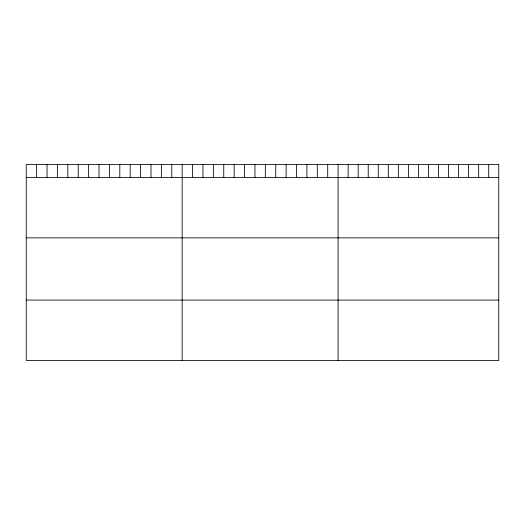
<?xml version="1.0" encoding="UTF-8"?>
<svg xmlns="http://www.w3.org/2000/svg" width="525" height="525" viewBox="0 0 525 525"><rect width="100%" height="100%" fill="white"/><g stroke="black" fill="none" stroke-linecap="round" stroke-linejoin="round"><path stroke-width="0.79" d="M26.25 177.463L498.75 177.463M26.25 237.858L498.75 237.858M26.25 300.077L498.75 300.077M488.709 164.535L488.709 177.463M478.669 164.535L478.669 177.463M468.628 164.535L468.628 177.463M458.587 164.535L458.587 177.463M448.547 164.535L448.547 177.463M438.506 164.535L438.506 177.463M428.466 164.535L428.466 177.463M418.425 164.535L418.425 177.463M408.384 164.535L408.384 177.463M398.344 164.535L398.344 177.463M388.303 164.535L388.303 177.463M378.262 164.535L378.262 177.463M368.222 164.535L368.222 177.463M358.181 164.535L358.181 177.463M348.141 164.535L348.141 177.463M338.1 164.535L338.1 360.465M327.705 164.535L327.705 177.463M317.31 164.535L317.31 177.463M306.915 164.535L306.915 177.463M296.52 164.535L296.52 177.463M286.125 164.535L286.125 177.463M275.73 164.535L275.73 177.463M265.335 164.535L265.335 177.463M254.94 164.535L254.94 177.463M244.545 164.535L244.545 177.463M234.15 164.535L234.15 177.463M223.755 164.535L223.755 177.463M213.36 164.535L213.36 177.463M202.965 164.535L202.965 177.463M192.57 164.535L192.57 177.463M182.175 164.535L182.175 360.465M171.78 164.535L171.78 177.463M161.385 164.535L161.385 177.463M150.99 164.535L150.99 177.463M140.595 164.535L140.595 177.463M130.2 164.535L130.2 177.463M119.805 164.535L119.805 177.463M109.41 164.535L109.41 177.463M99.015 164.535L99.015 177.463M88.62 164.535L88.62 177.463M78.225 164.535L78.225 177.463M67.83 164.535L67.83 177.463M57.435 164.535L57.435 177.463M47.04 164.535L47.04 177.463M36.645 164.535L36.645 177.463M498.75 164.535L26.25 164.535L26.25 360.465L498.75 360.465L498.75 164.535"/></g></svg>
